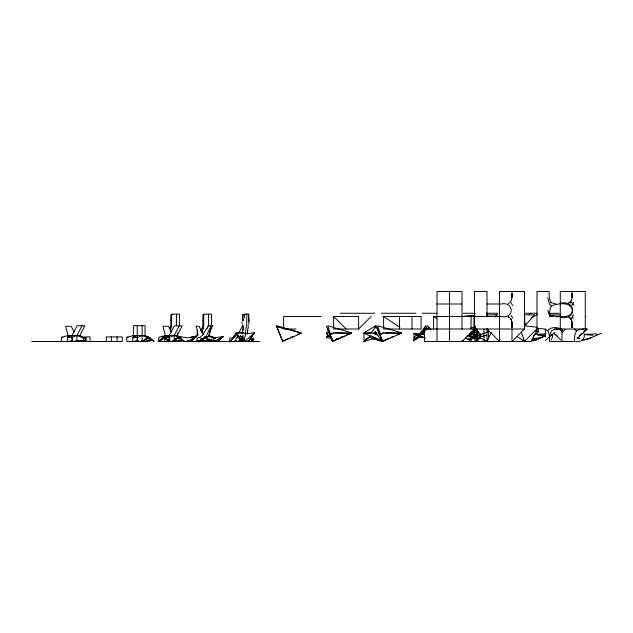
<?xml version="1.0" encoding="UTF-8"?>
<svg xmlns="http://www.w3.org/2000/svg" width="633" height="633" viewBox="0 0 633 633"><rect width="100%" height="100%" fill="white"/><g stroke="black" fill="none" stroke-linecap="round" stroke-linejoin="round"><path stroke-width="0.95" d="M545.424 336.345L545.424 328.812M511.899 297.629L511.994 293.063C511.891 296.655 512.667 302.083 508.307 303.476M511.97 324.349L511.994 327.435C511.891 323.819 512.698 318.352 508.259 316.998L509.462 317.473L508.259 316.998M572.01 296.141L572.034 293.063L572.287 297.613L572.034 293.071C571.844 296.355 572.833 301.474 568.806 302.796M572.01 324.365L572.034 327.435L571.828 321.517L571.947 322.917L571.148 319.372L571.583 320.48L570.578 318.708L568.885 317.742M203.256 326.937L203.517 326.319M572.548 321.501L572.034 327.435L571.979 322.862M203.343 325.758L203.51 322.308M511.994 327.435L511.939 322.838M572.034 327.435L572.279 322.885L572.137 324.349M346.694 335.3L346.718 334.517M596.674 335.3L596.713 333.836M242.922 320.907L243.982 318.431L244.243 314.118L248.682 314.118L248.896 321.406L248.405 314.118M197.757 335.553L197.488 330.885L196.183 326.288M230.277 341.496L236.354 332.649L242.423 341.496L242.613 336.384L241.007 336.598L240.318 335.403M244.18 316.998L244.243 315.558M247.463 332.879L247.638 330.655M241.956 323.305L242.091 321.849M248.888 324.492L248.65 319.966M247.115 332.99L248.397 326.256L248.001 325.489M243.634 326.343L242.202 332.839M245.295 332.974L246.696 324.563L246.846 314.118M76.142 340.562L75.968 341.496L86.112 340.633L86.112 338.164L82.425 337.207M141.388 340.562L141.214 341.496L142.979 340.926M173.45 340.562L173.276 341.496L183.42 340.633L174.186 341.496L158.559 341.496L164.279 336.803L170.008 341.496M205.503 340.562L205.329 341.496L212.712 340.87M245.24 340.894L243.998 341.496L245.493 334.05L254.64 332.649L248.571 341.496M477.029 335.158L476.807 334.05L477.353 334.414M170.348 331.099L171.614 325.797L171.614 314.118L179.456 314.118L179.456 325.797M177.762 332.871L177.137 335.522L165.435 335.522L158.851 337.302L158.851 341.496M201.982 332.871L203.676 325.797L203.676 314.118L211.509 314.118L211.509 325.797M210.876 328.448L209.191 335.522L214.737 338.164M476.728 333.377L476.791 334.778L476.728 333.377L476.736 334.675L476.032 334.802L476.934 335.134L475.992 334.738L476.72 333.9L476 334.746L477.147 334.77L476.079 334.825M236.062 333.615L236.354 332.649L243.483 332.792L245.493 334.05M199.886 341.496L201.753 339.486L204.514 338.188L199.957 340.87L204.008 338.402L200.74 340.317M206.635 335.506L211.011 325.797M242.099 332.974L243.294 328.464L242.581 324.365M474.916 325.599L474.172 327.396L474.172 335.245L474.995 341.496L480.827 336.716L480.827 334.446L473.943 327.396L480.827 336.716L480.336 336.835M209.721 340.404L211.351 341.496L209.238 339.209L209.721 340.404L210.995 340.19L212.878 341.496L214.421 337.856L223.56 336.455L217.491 341.496L215.062 341.496L213.835 340.87M571.148 301.015L571.544 300.105M423.137 331.724L425.811 325.734L427.338 329.136M552.617 336.819L551.193 339.937M191.483 340.673L194.315 338.188L193.848 338.188M573.609 302.289L571.963 304.956M573.609 314.791L571.963 317.457M160.386 340.91L160.102 341.496L164.279 336.803L168.465 341.496L168.172 340.91M480.827 334.446L477.345 341.496L473.943 335.245L473.943 315.693L473.492 315.725M537.828 328.274L531.293 341.496L476.886 341.496M486.777 341.393L491.58 332.333M71.814 340.562L71.988 341.496L71.988 335.522L77.076 325.797L84.909 325.797L79.829 335.522L68.127 335.522L61.543 337.302L61.543 341.496M81.966 325.797L76.886 335.522L76.886 341.496L83.635 340.633L83.635 338.164L76.886 335.522L72.336 337.302L67.438 337.302L67.438 341.496M179.274 325.797L174.186 335.522L174.186 341.496M212.854 325.797L208.415 325.797L202.315 335.514M207.173 328.226L208.447 325.797M212.577 325.797L210.172 330.632L208.937 335.561L209.183 334.596M241.774 341.48L241.679 340.894M169.367 328.812L171.614 325.797M200.439 330.489L203.676 325.797M210.995 340.19L211.699 338.995L212.878 341.496M231.813 339.423L233.53 337.247L235.998 335.688L233.387 337.421L231.037 340.396L233.316 337.421L235.595 335.688L233.45 337.247L230.966 341.496M238.696 333.116L242.85 325.354M326.952 336.78L327.435 335.34L326.952 333.749M249.323 340.396L252.148 335.688L249.315 340.048L247.297 341.496M330.624 334.73L327.696 325.734L351.37 332.768L351.37 333.235L333.385 332.895L327.926 335.411L326.446 337.5L331.652 338.576M472.938 334.738L473.516 334.05L471.838 334.414M374.633 327.269L375.82 325.734L379.847 334.73M419.893 333.385L425.811 325.734M469.338 334.097L470.264 332.903M472.851 329.564L475.217 326.501M529.077 314.688L530.185 313.264M192.606 340.847L191.91 341.369L191.213 340.847M231.195 340.847L230.119 341.234L229.613 340.19L229.803 337.959L230.879 337.571M423.635 334.651L424.506 333.583L423.683 333.267L422.132 333.433L420.953 334.667M375.82 325.734L363.983 332.768L363.983 341.496L366.475 338.441M370.835 333.085L376.445 326.209L382.672 341.496L401.369 333.235L401.369 332.768L377.695 325.734L380.623 334.73M549.349 335.395L547.83 330.608C551.311 326.454 557.815 326.937 561.993 329.777C558.567 328.559 554.453 328.796 551.446 330.948L549.689 335.443L549.491 341.496M420.636 334.082L426.436 328.171L427.172 329.476M495.228 317.07L497.166 314.886L486.999 314.886L487.078 316.706M524.955 325.797L534.663 314.886L524.496 314.886L524.955 325.797L524.496 325.797L537.346 327.293M373.779 333.322L375.448 331.502L377.426 334.564M210.694 341.488L210.441 340.95M472.147 332.554L476.435 328.891L477.203 329.817M561.993 332.903L565.119 329.587M417.4 337.5L418.698 336.131M537.575 328.1L524.496 341.496L517.161 336.606M422.258 334.707L424.87 332.515M358.602 329.002L358.602 316.5L333.607 316.5L333.607 329.002L358.602 329.002L371.104 316.5M462.003 341.496L474.497 329.002L474.497 291.504L486.999 291.504L486.999 316.706M486.999 329.002L499.5 341.496L499.5 291.504L524.496 291.504L524.496 329.002L511.994 341.496L511.994 329.002M417.392 337.595L415.501 339.438L419.291 337.373M420.035 334.153L423.509 330.774M578.926 336.709L582.17 333.583M193.912 338.742L191.498 340.87M176.298 338.702L173.133 341.496M420.644 335.64L413.974 340.467L419.204 335.506M545.424 340.459L554.429 332.57M413.974 340.467L417.084 337.634M473.634 333.369L472.21 334.675L474.006 334.865M244.852 341.496L254.64 332.649M469.512 334.778L474.892 329.817M585.327 330.489L586.989 329.002L554.184 329.002M413.974 337.365L416.316 335.3L422.899 334.018M582.202 333.464L579.06 336.091M374.965 334.145L376.445 332.871M426.436 329.128L419.734 334.802M550.765 302.637L555.893 303.856M173.988 340.317L176.441 338.702M218.25 340.87L220.957 338.402L218.235 340.673M172.445 341.496L178.522 336.455L187.669 337.856L196.808 336.455L190.739 341.496L188.31 341.496L187.083 340.87M199.197 341.496L205.274 336.455L212.403 336.598L214.421 337.856M585.209 330.466L586.989 329.002L584.75 330.497M142.56 341.496L148.288 336.803L154.009 341.496M533.168 336.115L538.264 331.929L538.264 328.305M418.294 335.957L413.974 339.43L419.291 336.25M375.575 337.856L363.983 341.496L371.215 335.696M143.28 340.91C145.748 338.117 150.029 337.476 152.672 340.396M159.271 340.91C161.668 337.587 167.713 337.674 169.043 341.488M143.905 340.396L147.568 338.418M570.175 303.017L571.108 302.321M472.954 333.401L475.375 332.072L477.092 333.401M374.388 337.927L372.972 338.932L369.704 336.859M327.926 335.411L326.446 332.871L328.432 331.502L332.681 341.496L351.37 333.235L336.724 332.895L334.96 333.306M422.132 333.433L424.806 331.605M367.14 338.307L368.715 337.231M423.691 331.526L425.012 330.632M330.299 334.944L326.446 337.5L330.727 335.585M331.842 333.923L333.385 332.895M381.841 333.923L383.384 332.895L401.369 333.235L397.769 334.374M223.56 336.455L213.772 341.496L210.306 341.496L205.274 337.856L206.896 336.788L212.403 336.598L210.726 337.112M240.888 340.372L241.387 341.496L236.354 334.05L237.976 332.99L243.483 332.792L241.719 333.306M531.111 318.209L537.275 314.253M170.839 320.393L171.614 319.894M202.892 320.393L203.676 319.894M200.606 336.621L201.769 335.878M417.709 337.334L419.885 335.957M243.404 319.744L242.407 320.353L242.661 314.617M375.385 337.484L372.972 338.932L382.672 341.496L382.672 341.029M363.983 341.496L366.349 340.135M176.243 338.742L173.205 340.87L176.385 338.742M418.437 336.653L419.885 335.822M473.8 331.613L476.435 330.125L477.749 331.613M191.039 340.95L189.465 341.496M217.792 340.95L216.217 341.496M196.808 336.455L187.02 341.496L183.554 341.496M415.129 334.216L416.292 333.67L421.396 333.797M283.568 340.633L288.909 338.275M290.689 337.484L293.364 336.305M297.811 334.335L301.371 332.768L276.447 325.734L282.682 341.029M333.567 340.633L338.908 338.275M340.689 337.484L343.355 336.305M347.81 334.335L351.37 332.768M383.384 332.895L379.665 334.541L382.672 341.496L363.983 333.235L371.302 332.895M383.566 340.633L388.907 338.275M390.688 337.484L393.354 336.305M397.809 334.335L401.369 332.768M534.996 340.467L545.693 335.735M601.35 333.235L588.318 338.932L582.661 340.143M187.882 340.95L186.165 341.496M214.634 340.95L212.925 341.496M568.885 302.756L569.803 302.368M536.752 339.692L533.833 340.696L531.491 340.696M540.843 337.88L534.988 339.905L531.491 340.079M590.834 337.88L583.824 340.079M540.329 338.109L533.833 340.079M340.855 337.88L338.544 338.766M340.34 338.109L338.362 338.845M544.926 336.076L539.379 337.88L532.662 338.79M344.945 336.076L341.535 337.231M67.438 337.302L71.988 335.522M132.693 341.496L132.693 337.302L137.242 335.522M132.693 337.302L137.583 337.302L142.132 335.522L148.043 337.832M180.302 337.033L177.137 335.522L182.217 325.797L174.384 325.797L169.296 335.522L164.746 337.302L169.644 337.302L174.186 335.522L178.411 337.175M461.362 341.329L460.887 341.496L461.378 341.385M461.829 341.163L462.304 340.997M467.486 339.169L467.953 339.003M468.428 338.837L468.895 338.671M469.37 338.497L469.836 338.331M470.311 338.164L470.778 337.998M471.253 337.832L471.72 337.666M472.194 337.5L472.661 337.334M473.136 337.167L473.603 337.001M474.077 336.835L474.544 336.669M475.019 336.503L475.486 336.337M475.961 336.17L476.427 336.004M476.902 335.838L477.369 335.672M477.844 335.506L478.311 335.34M478.785 335.174L479.252 334.999M479.727 334.833L480.194 334.667M480.669 334.501L481.135 334.335M481.61 334.169L482.085 334.002M482.552 333.836L483.026 333.67M483.493 333.504L483.968 333.338M484.435 333.172L484.91 333.005M485.376 332.839L485.851 332.673M486.318 332.507L486.793 332.341M487.26 332.175L487.734 332.009M488.201 331.842L488.676 331.676M191.53 337.571L192.29 337.571M183.91 341.496L183.689 340.95M347.77 334.374L351.37 333.235L349.479 333.52M419.94 337.08L418.397 337.547L421.982 337.524M420.866 334.406L418.144 335.213L413.974 333.235L413.974 340.981M163.567 338.418L160.988 339.628L159.571 341.496M150.622 340.633L142.132 341.496L126.79 341.496L126.79 337.302L133.381 335.522L145.076 335.522L150.622 338.164L150.622 340.633L145.076 341.496L142.314 340.791M161.819 337.049L164.635 336.281M197.496 335.522L190.905 337.302L192.258 337.302M193.872 337.049L196.697 336.281M68.127 341.496L70.896 340.791M133.381 341.496L136.142 340.791M165.435 341.496L168.204 340.791M197.496 341.496L200.257 340.791M461.861 341.266L462.351 341.147M462.834 341.029L463.316 340.918M468.665 339.628L469.156 339.517M469.639 339.399L470.129 339.28M470.612 339.161L471.102 339.051M471.585 338.932L472.068 338.813M472.558 338.695L473.041 338.584M473.531 338.465L474.014 338.346M474.505 338.228L474.987 338.117M475.478 337.998L475.961 337.88M476.443 337.761L476.934 337.65M477.417 337.531L477.907 337.413M478.39 337.294L478.88 337.183M479.363 337.065L479.846 336.946M481.309 336.598L481.792 336.479M482.283 336.368L482.765 336.25M483.256 336.131L483.739 336.012M484.221 335.901L484.712 335.783M485.195 335.664L485.685 335.545M486.168 335.435L486.658 335.316M213.527 338.323L214.176 338.323M329.674 334.541L331.439 334.129M381.43 334.129L379.665 334.541L378.431 331.502L379.048 334.002M384.959 333.306L386.723 332.895L401.369 333.235L399.478 333.52M204.522 340.87L199.11 341.005M205.519 341.401L205.045 341.203A6.639 4.035 -43.7 0 0 206.065 340.847M470.477 337.207L471.909 336.946M135.407 341.496L138.754 340.926M207.759 341.227L204.522 341.377M182.676 340.633L177.137 341.496L174.368 340.791M212.886 340.926L209.191 341.496L206.516 340.91M556.352 316.864L559.762 316.54M206.263 340.855L208.233 340.586M211.066 340.886L206.247 341.496L190.905 341.496M336.305 339.193L337.413 339.051L336.265 339.209M471.308 327.72L470.81 327.783L471.3 327.744M473.793 327.419L474.283 327.356L473.777 327.451M251.705 338.323L253.524 338.552L253.849 339.866L252.986 340.483L251.166 340.253M202.845 341.147L202.9 341.14A7.865 5.499 -18 0 1 202.331 340.934M205.994 341.179L206.619 341.108A6.37 3.909 -12.2 0 0 207.798 340.91M544.902 335.158L541.12 335.308M584.488 334.43L595.677 333.908M206.619 341.337L205.638 341.393M202.655 341.298L203.478 341.227M202.141 341.337L199.799 341.385M70.152 341.496L78.832 340.902M167.46 341.496L176.14 340.902M199.522 341.496L208.194 340.902M199.45 341.314L200.922 340.847L201.381 338.615L200.155 337.571L198.319 337.571L197.1 338.615L197.1 340.19L199.387 341.369M204.111 341.353L204.396 341.369M583.863 329.002L578.396 329.777L576.441 330.948L574.685 335.443L574.495 341.496M461.861 316.437L462.343 316.413L461.884 316.453M462.826 316.381L463.316 316.35M463.799 316.318L464.282 316.294M464.764 316.263L465.255 316.231M465.738 316.199L466.22 316.168M466.703 316.144L467.194 316.112M467.676 316.081L468.159 316.049M468.642 316.017L469.132 315.994M469.615 315.962L470.097 315.93M470.58 315.899L471.071 315.875M471.553 315.843L472.036 315.812M472.519 315.78L473.009 315.748M474.457 315.661L474.948 315.63M545.678 333.908L536.412 334.264M462.881 316.413L463.38 316.389M463.878 316.365L464.377 316.342M464.875 316.326L465.374 316.302M465.872 316.278L466.371 316.255M466.869 316.231L467.368 316.215M467.866 316.191L468.365 316.168M468.863 316.144L469.362 316.12M469.86 316.104L470.359 316.081M470.857 316.057L471.348 316.033M471.846 316.009L472.345 315.994M472.843 315.97L473.342 315.946M473.84 315.922L474.339 315.899M495.766 314.949L496.264 314.925M496.755 314.91L497.166 314.886M363.983 333.235L372.972 332.895L377.917 335.411M214.239 338.315L213.819 338.354M560.284 303.254C576.726 299.417 576.726 321.089 560.284 317.252M436.999 303.998L462.003 303.998M486.999 303.998L501.059 303.998C514.574 301.079 514.574 319.42 501.059 316.5L474.497 316.5M340.301 313.264L374.799 313.264M381.303 313.264L415.802 313.264M422.306 313.264L436.683 313.264M463.309 313.264L475.486 313.264M486.31 313.264L497.815 313.264M524.44 313.264L536.895 313.264M548.004 310.273L548.708 313.375L559.153 313.264M172.184 314.617L170.839 314.617L170.839 326.288M204.245 314.617L202.892 314.617L202.892 326.288M242.455 314.617L245.066 314.617M560.719 314.886L551.818 314.886L553.036 316.255M321.105 316.5L283.616 316.5L283.616 329.002L296.109 329.002M383.606 316.5L421.103 316.5L421.103 329.002L383.606 329.002L383.606 316.5L399.906 327.372M433.597 329.002L433.597 316.5L462.003 316.5M462.217 316.5L471.094 316.5L471.094 329.002M585.232 316.5L586.016 316.5M523.966 324.009L525.944 324.009M195.985 326.288L199.134 326.288L201.294 330.885L203.771 334.366M524.496 329.002L424.506 329.002L424.506 341.496L471.387 341.496M61.543 337.302L62.896 337.302M126.79 337.302L128.143 337.302M83.548 338.164L86.112 338.164M150.622 338.164L148.882 338.164L148.882 340.633M213.764 338.164L215.481 338.164L212.712 337.444M83.548 340.633L86.112 340.633M31.65 341.496L122.272 341.496L122.272 336.93L106.312 336.93L106.312 341.496M218.852 341.496L252.686 341.496M253.026 341.496L259.514 341.496M471.886 341.496L472.392 341.496M472.891 341.496L473.389 341.496M473.888 341.496L474.386 341.496M474.885 341.496L475.391 341.496M475.889 341.496L476.388 341.496M550.473 341.496L574.685 341.496C580.564 342.944 586.886 338.52 583.381 332.246M592.971 335.324L585.422 334.635M205.045 341.393L204.586 341.377M204.704 341.219L202.971 341.021M198.564 341.345L198.936 341.306M204.522 341.211L204.57 341.211A6.093 3.545 -41.2 0 1 204.206 341.298M234.788 340.744L236.655 340.847M196.19 340.744L198.058 340.847M203.011 341.219L200.93 340.878M215.916 341.496L214.199 340.95M189.164 341.496L187.447 340.95M178.522 338.742L179.867 338.979L179.194 338.805M577.494 337.721L579.385 337.927M246.997 341.496L245.754 340.894M213.756 338.244L214.397 338.323M537.362 334.604L543.589 335.632M537.48 334.897L539.308 335.15M466.893 335.814L477.994 338.402M207.323 341.187L206.659 340.973M425.194 337.777L416.316 335.3M576.79 337.919L579.828 338.623M198.153 334.754L197.156 334.754L197.156 330.853M469.955 336.163L473.595 337.088M77.06 340.791L79.829 341.496L85.368 340.633L85.368 338.164L79.829 335.522M330.252 334.469L330.735 334.604M276.447 326.209L301.371 333.235L282.682 341.496L276.447 326.209L283.829 328.725M164.999 338.418L169.288 340.91M149 338.418L153.297 340.91M375.1 333.995L376.991 334.541L382.672 341.496M475.945 338.528L477.361 339.066M475.66 338.402L477.211 339.003M236.354 334.05L236.354 332.649L237.779 333.227M207.497 338.702L206.777 338.394L207.553 338.742M569.099 317.022L570.175 317.489M469.425 335.64L477.63 339.272M413.974 333.235L418.65 335.3L416.292 333.67M419.426 335.64L424.933 338.077M371.99 336.305L374.665 337.484M376.445 338.275L381.786 340.633M535.605 330.703L538.264 331.929M469.939 333.259L470.39 333.472M471.292 333.892L470.422 333.567M471.743 334.105L472.202 334.319M472.653 334.533L473.104 334.746M473.555 334.96L474.006 335.174M474.457 335.387L474.916 335.601M475.367 335.806L475.818 336.02M476.269 336.234L476.72 336.447M477.171 336.661L477.63 336.875M478.081 337.088L478.532 337.302M478.983 337.516L479.434 337.721M479.885 337.935L480.344 338.149M480.795 338.362L481.246 338.576M481.697 338.79L482.148 339.003M482.607 339.217L483.058 339.43M483.509 339.644L483.96 339.85M484.411 340.063L484.862 340.277M485.321 340.491L485.772 340.704M486.223 340.918L486.674 341.132M476.222 334.738L477.029 335.134M239.519 337.959L237.834 337.436L236.149 337.959L235.69 340.19L236.916 341.234L238.752 341.234L239.978 340.19L239.978 338.615M205.274 337.856L205.274 336.455L206.5 337.088M178.522 337.856L178.522 336.455L180.967 337.713M547.83 330.608C544.744 328.266 540.645 328.677 536.998 328.606L536.998 291.504L549.104 291.504C549.175 295.152 548.764 299.259 551.106 302.345M476.024 333.172L475.43 332.412M558.868 329.002L561.993 330.948L558.868 328.218M328.503 335.783L329.674 336.511L332.681 341.496L331.209 336.534M433.597 316.5L436.857 318.676M465.39 337.698L471.094 341.496L471.094 331.882M171.543 332.167L168.505 326.288L162.958 326.288L165.435 335.522L169.122 338.244L169.296 335.522L169.296 341.496L169.122 340.562M133.381 335.522L134.853 336.614M74.235 332.167L71.197 326.288L65.65 326.288L68.127 335.522L69.606 336.614M238.633 336.661L237.114 335.688L239.25 337.247M556.383 335.253L557.42 336.091M205.274 336.455L211.351 341.496M178.522 336.455L184.591 341.496M237.438 334.248L236.354 332.649L237.684 333.781M551.272 305.81L549.491 303.998L547.711 297.724M576.275 330.806L574.495 329.002M571.623 302.463L573.949 305.375M554.286 333.464L555.861 334.825M236.354 332.649L237.747 333.915M551.865 334.635L553.052 335.712M554.31 333.583L560.838 339.897M333.607 316.5L346.109 329.002M203.786 334.248L201.199 330.861M430.923 329.35L427.686 325.734L428.794 329.136M326.446 332.871L327.736 334.327M548.708 313.375L551.446 316.5L549.491 313.375L550.275 307.907L551.446 305.953C557.206 303.603 569.463 301.268 572.2 309.078C573.363 321.018 554.848 314.609 549.491 316.5L549.491 313.375L549.887 314.941M511.171 303.041L512.817 305.707M511.171 315.543L512.817 318.209M571.108 318.177L571.797 319.111M239.867 337.975L240.421 338.718M330.046 333.987L328.487 331.225M330.497 334.564L327.467 328.717M241.26 340.048L241.513 340.53M572.303 316.12L573.269 318.549M329.864 334.066L328.59 331.463M375.448 331.502L376.991 334.541M551.818 334.738L552.633 336.352M523.246 338.995L524.496 341.496L521.37 332.127M332.238 340.277L332.46 340.665L332.325 340.103M327.657 329.16L327.878 329.658M331.652 338.916L331.993 339.715M326.446 326.209L332.681 341.496M328.123 330.323L328.44 331.106M331.858 338.6L332.135 339.47M241.007 336.598L242.423 341.496M242.771 335.197L243.958 341.496M201.183 340.562L201.357 341.496M137.068 340.562L137.242 341.496L137.242 325.686M242.668 341.496L242.51 340.594L242.613 341.496M512.01 294.614L511.994 293.063L512.089 296.094M572.05 294.622L572.034 293.063L572.129 296.149M585.288 329.002L585.288 291.504L560.284 291.504L560.284 329.002M561.993 329.002L561.993 341.496M488.447 329.714L488.447 339.225M487.331 313.264L487.331 315.131M486.999 328.741L486.999 341.496M483.944 329.192L483.944 341.496M477.171 329.192L477.171 341.496M462.003 329.002L462.003 291.504L436.999 291.504L436.999 341.496M449.501 291.504L449.501 341.496M412.004 316.5L412.004 329.002M399.502 316.5L399.502 329.002M208.566 314.118L208.566 325.797M180.943 338.987L180.943 340.633M176.512 314.118L176.512 325.797M169.644 337.302L169.644 341.496M165.435 335.522L165.435 338.085M164.746 338.141L164.746 341.496M145.076 335.522L145.076 325.686L133.381 325.686L133.381 338.085M142.132 325.686L142.132 341.496M137.583 337.302L137.583 341.496M117.073 336.93L117.073 341.496M111.384 336.93L111.384 341.496M90.068 341.496L90.068 336.93L84.379 336.93L84.379 338.758M72.336 337.302L72.336 341.496M68.127 335.522L68.127 337.231M203.169 328.519A8.791 0.427 -88.6 0 1 203.161 327.522M204 341.013A5.871 3.054 -29.4 0 1 202.362 340.736M200.788 340.894A3.838 2.896 90 0 1 199.624 341.274M198.881 341.274A3.838 2.896 -90 0 1 197.718 340.894M198.24 340.894A5.254 1.219 -39.9 0 1 198.271 340.768M199.308 341.796A6.298 1.385 -34.3 0 1 198.161 341.614M199.094 341.084A7.825 5.586 13.9 0 1 198.461 340.942M203.074 341.314A6.053 2.991 24.7 0 0 203.549 341.314A4.573 2.136 22.9 0 0 205.092 340.918M191.372 341.021A3.838 1.203 -90 0 1 191.285 340.894M192.559 340.894A3.838 1.203 90 0 1 192.464 341.021M251.689 338.94L251.855 340.253L252.773 340.483L253.042 338.552L252.124 338.323L251.689 338.94M585.39 330.521L583.784 332.048L586.989 329.002L585.383 330.513M177.762 338.188L177.003 338.402L177.762 338.188M472.297 327.601L471.807 327.665L472.289 327.625M473.294 327.483L472.796 327.538L473.278 327.506M475.28 327.237L474.782 327.293L475.264 327.269M511.504 320.243L511.013 319.111L511.504 320.243M511.923 322.901L511.757 321.493L511.923 322.901"/></g></svg>
